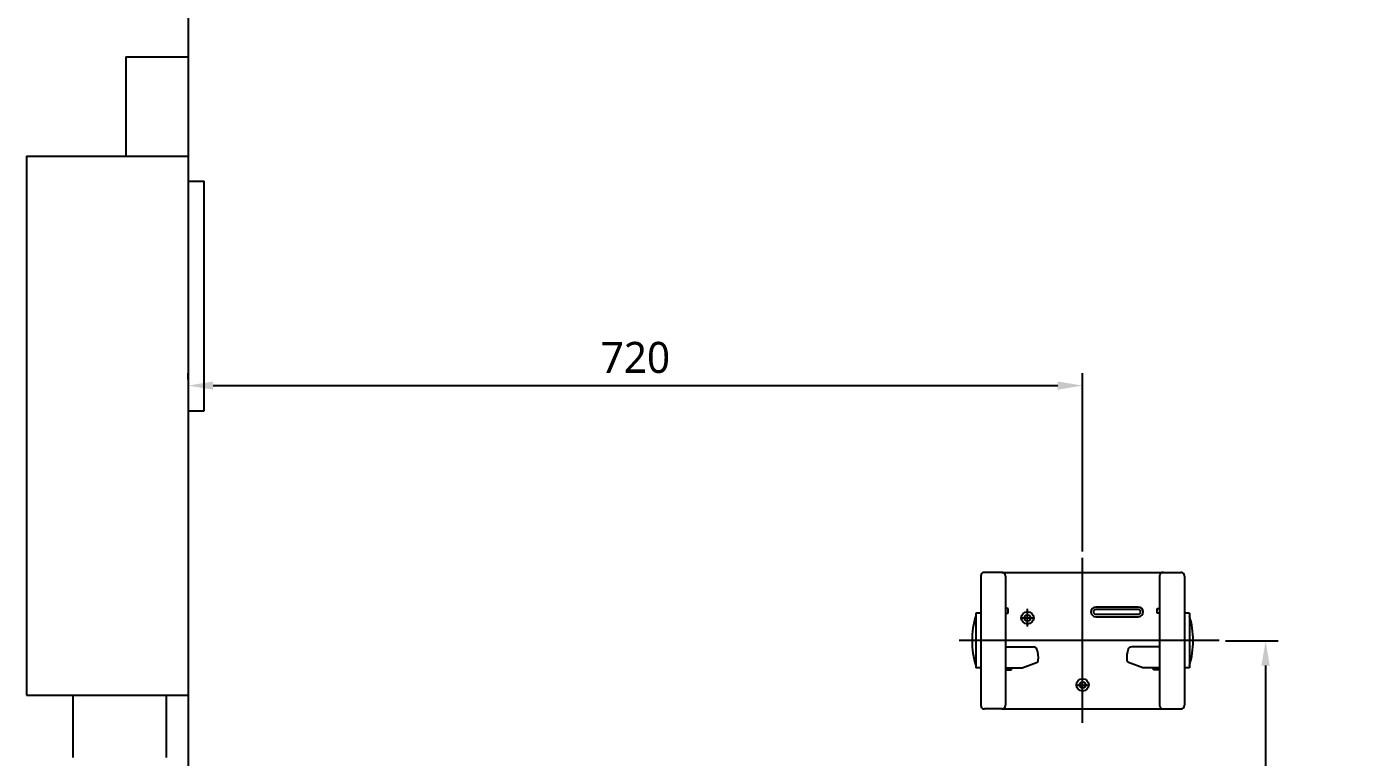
# Model space of a CAD drawing. Extents: x 2734 to 5638, y -143 to 2294.
# Drawn here: x 2872 to 3943, y 531 to 1119 of the extents above; entities that cross this region are included whole.
import ezdxf

# ---------------------------------------------------------------- set-up
doc = ezdxf.new("R2010")
doc.units = 0
doc.header["$LTSCALE"] = 20
doc.header["$MEASUREMENT"] = 0
doc.layers.get('DEFPOINTS').update_dxf_attribs({"linetype": 'CONTINUOUS'})
for name, color, linetype in [('1', 1, 'CONTINUOUS'), ('3', 3, 'CONTINUOUS'), ('4', 4, 'CONTINUOUS'), ('6', 6, 'CONTINUOUS')]:
    doc.layers.add(name, color=color, linetype=linetype)
doc.styles.get("Standard").update_dxf_attribs({"font": 'NanumGothic.ttf'})
doc.dimstyles.get("Standard").update_dxf_attribs({"dimtxt": 2.5, "dimasz": 2, "dimexe": 2, "dimexo": 1, "dimgap": 1.5, "dimtad": 1, "dimdec": 0, "dimlfac": 10, "dimrnd": 0.5, "dimzin": 0, "dimdsep": 46, "dimtxsty": 'Standard', "dimcen": 0, "dimclrt": 2, "dimadec": 0, "dimazin": 0, "dimtfac": 1, "dimtdec": 0, "dimtmove": 0, "dimatfit": 3, "dimfxl": 0, "dimtolj": 1, "dimtzin": 0, "dimarcsym": 0})

# ---------------------------------------------------------------- blocks, each defined once
blk = doc.blocks.new('*D21')
at = {"layer": '1', "color": 3, "lineweight": -2}
for p, q in [((3002.5, 834.9), (3002.5, 839.9)), ((3722.5, 696.2), (3722.5, 839.9)), ((3022.5, 829.9), (3702.5, 829.9))]:
    blk.add_line(p, q, dxfattribs=at)
at = {"layer": '1', "color": 3}
for points in [[(3022.5, 833.2), (3022.5, 826.6), (3002.5, 829.9)], [(3702.5, 833.2), (3702.5, 826.6), (3722.5, 829.9)]]:
    blk.add_solid(points, dxfattribs=at)
at = {"layer": 'DEFPOINTS', "color": 0}
for p in [(3002.5, 829.9), (3722.5, 829.9), (3722.5, 691.2)]:
    blk.add_point(p, dxfattribs=at)
at = {"layer": '1', "color": 2, "insert": (3362.5, 852.4), "char_height": 25, "attachment_point": 5}
blk.add_mtext('\\A1;720', dxfattribs=at)
blk = doc.blocks.new('*D22')
at = {"layer": '3', "color": 3, "lineweight": -2}
for p, q in [((3837.4, 624.5), (3879.8, 624.5)), ((3869.8, 604.5), (3869.8, 292)), ((3869.8, -65.5), (3869.8, 247)), ((3811.8, -85.5), (3879.8, -85.5))]:
    blk.add_line(p, q, dxfattribs=at)
at = {"layer": '3', "color": 3}
for points in [[(3866.4, 604.5), (3873.1, 604.5), (3869.8, 624.5)], [(3866.4, -65.5), (3873.1, -65.5), (3869.8, -85.5)]]:
    blk.add_solid(points, dxfattribs=at)
at = {"layer": 'DEFPOINTS', "color": 0}
for p in [(3832.4, 624.5), (3806.8, -85.5), (3869.8, -85.5)]:
    blk.add_point(p, dxfattribs=at)
at = {"layer": '3', "color": 2, "insert": (3869.8, 269.5), "char_height": 25, "attachment_point": 5}
blk.add_mtext('\\A1;710', dxfattribs=at)

msp = doc.modelspace()

# ---------------------------------------------------------------- linework, layer by layer
at = {"layer": '1'}
for p, q in [((3722.45539, 558.47493), (3722.45539, 691.23359)), ((3672.73645, 642.85755), (3683.74977, 642.85755)), ((3678.12353, 635.97948), (3678.12353, 650.29363)), ((3832.38882, 624.54932), (3623.0759, 624.54932)), ((3722.45539, 581.74714), (3722.45539, 596.06129)), ((3717.06832, 588.6252), (3728.08164, 588.6252))]:
    msp.add_line(p, q, dxfattribs=at)
at = {"layer": '3'}
for p, q in [((2952.45539, 1094.54932), (2952.45539, 1014.54932)), ((2952.45539, 1094.54932), (3002.45539, 1094.54932)), ((3002.45539, 1094.54932), (3002.45539, -85.45068)), ((2872.45539, 1014.54932), (3002.45539, 1014.54932)), ((2872.45539, 1014.54932), (2872.45539, 580.54932)), ((3002.45539, 994.54932), (3015.45539, 994.54932)), ((3015.45539, 809.54932), (3015.45539, 994.54932)), ((3002.45539, 809.54932), (3015.45539, 809.54932)), ((2872.45539, 580.54932), (3002.45539, 580.54932)), ((2909.95539, 530.54932), (2909.95539, 580.54932)), ((2984.95539, 530.54932), (2984.95539, 580.54932))]:
    msp.add_line(p, q, dxfattribs=at)
at = {"layer": '4'}
for p, q in [((3640.45539, 676.54932), (3640.45539, 572.54932)), ((3657.45539, 679.54932), (3643.45539, 679.54932)), ((3657.45539, 679.54932), (3787.45539, 679.54932)), ((3660.45539, 676.54932), (3660.45539, 572.54932)), ((3784.45539, 676.54932), (3784.45539, 572.54932)), ((3787.45539, 679.54932), (3801.45539, 679.54932)), ((3804.45539, 676.54932), (3804.45539, 572.54932)), ((3640.45539, 646.54932), (3636.45539, 646.54932)), ((3636.45539, 646.54932), (3636.45539, 602.54932)), ((3662.54913, 650.56516), (3660.45539, 650.56516)), ((3660.45539, 646.54932), (3662.54913, 646.54932)), ((3662.54913, 646.54932), (3662.54913, 650.56516)), ((3782.36166, 650.56516), (3784.45539, 650.56516)), ((3782.36166, 646.54932), (3782.36166, 650.56516)), ((3784.45539, 646.54932), (3782.36166, 646.54932)), ((3808.45539, 646.54932), (3804.45539, 646.54932)), ((3808.45539, 646.54932), (3808.45539, 602.54932)), ((3660.45539, 619.54932), (3682.91032, 619.54932)), ((3784.45539, 619.54932), (3762.00046, 619.54932)), ((3640.45539, 602.54932), (3636.45539, 602.54932)), ((3660.45539, 602.54932), (3673.94274, 602.54932)), ((3660.45539, 601.00452), (3665.30246, 601.00452)), ((3665.30246, 601.00452), (3665.30246, 602.54932)), ((3673.94274, 602.54932), (3685.48455, 606.97332)), ((3770.96805, 602.54932), (3759.42624, 606.97332)), ((3784.45539, 602.54932), (3770.96805, 602.54932)), ((3779.60833, 601.00452), (3779.60833, 602.54932)), ((3784.45539, 601.00452), (3779.60833, 601.00452)), ((3808.45539, 602.54932), (3804.45539, 602.54932)), ((3657.45539, 569.54932), (3643.45539, 569.54932)), ((3657.45539, 569.54932), (3787.45539, 569.54932)), ((3787.45539, 569.54932), (3801.45539, 569.54932))]:
    msp.add_line(p, q, dxfattribs=at)
for points in [[(3767.29362, 643.81999, 1), (3767.29362, 651.59868), (3733.07231, 651.59868, 1), (3733.07231, 643.81999)], [(3767.29362, 645.81999, 1), (3767.29362, 649.59868), (3733.07231, 649.59868, 1), (3733.07231, 645.81999)]]:
    msp.add_lwpolyline(points, format="xyb", close=True, dxfattribs=at)
for centre, radius in [((3678.12353, 642.85755), 5), ((3678.12353, 642.85755), 2.5), ((3722.45539, 588.90421), 5), ((3722.45539, 588.90421), 2.5)]:
    msp.add_circle(centre, radius, dxfattribs=at)
for centre, radius, start, end in [((3643.45539, 676.54932), 3, 90, 180), ((3657.45539, 676.54932), 3, 0, 90), ((3787.45539, 676.54932), 3, 90, 180), ((3801.45539, 676.54932), 3, 0, 90), ((3701.63195, 624.54932), 68.17612, 162.94090658, 197.05909342), ((3743.27884, 624.54932), 68.17612, 342.94090658, 17.05909342), ((3682.91032, 616.54932), 3, 20.74302765, 90), ((3668.38799, 611.04932), 18.52895, 352.32155375, 20.74302765), ((3776.5228, 611.04932), 18.52895, 159.25697235, 187.67844625), ((3762.00046, 616.54932), 3, 90, 159.25697235), ((3684.76873, 608.84083), 2, 290.97192166, 352.32155375), ((3760.14206, 608.84083), 2, 187.67844625, 249.02807834), ((3643.45539, 572.54932), 3, 180, 270), ((3657.45539, 572.54932), 3, 270, 0), ((3787.45539, 572.54932), 3, 180, 270), ((3801.45539, 572.54932), 3, 270, 0)]:
    msp.add_arc(centre, radius, start, end, dxfattribs=at)
at = {"layer": '6'}
msp.add_lwpolyline([(4002.45539, 2038.54932), (3002.45539, 2038.54932), (3002.45539, -85.45068), (4884.80929, -85.45068), (4884.80929, 939.54932)], dxfattribs=at)

# ---------------------------------------------------------------- dimensions: what is measured, and where the dimension line sits
at = {"layer": '1'}
dim = msp.add_linear_dim(base=(3722.45539, 829.88519), p1=(3002.45539, 829.88519), p2=(3722.45539, 691.23359), dimstyle='Standard', override={"dimtxt": 25, "dimasz": 20, "dimexe": 10, "dimexo": 5, "dimgap": 10, "dimdec": 4, "dimlfac": 1, "dimzin": 8, "dimclrd": 3, "dimclre": 3, "dimtdec": 4, "dimarcsym": 1}, dxfattribs=at)
dim.commit()
dim.dimension.update_dxf_attribs({"geometry": '*D21', "text_midpoint": (3362.45539, 852.38519)})
at = {"layer": '3'}
dim = msp.add_linear_dim(base=(3869.75659, -85.45068), p1=(3832.38882, 624.54932), p2=(3806.75659, -85.45068), angle=90, dimstyle='Standard', override={"dimtxt": 25, "dimasz": 20, "dimexe": 10, "dimexo": 5, "dimgap": 10, "dimtih": 1, "dimtoh": 1, "dimdec": 4, "dimlfac": 1, "dimzin": 8, "dimclrd": 3, "dimclre": 3, "dimtdec": 4, "dimarcsym": 1}, dxfattribs=at)
dim.commit()
dim.dimension.update_dxf_attribs({"geometry": '*D22', "text_midpoint": (3869.75659, 269.54932)})

doc.saveas('drawing.dxf')
